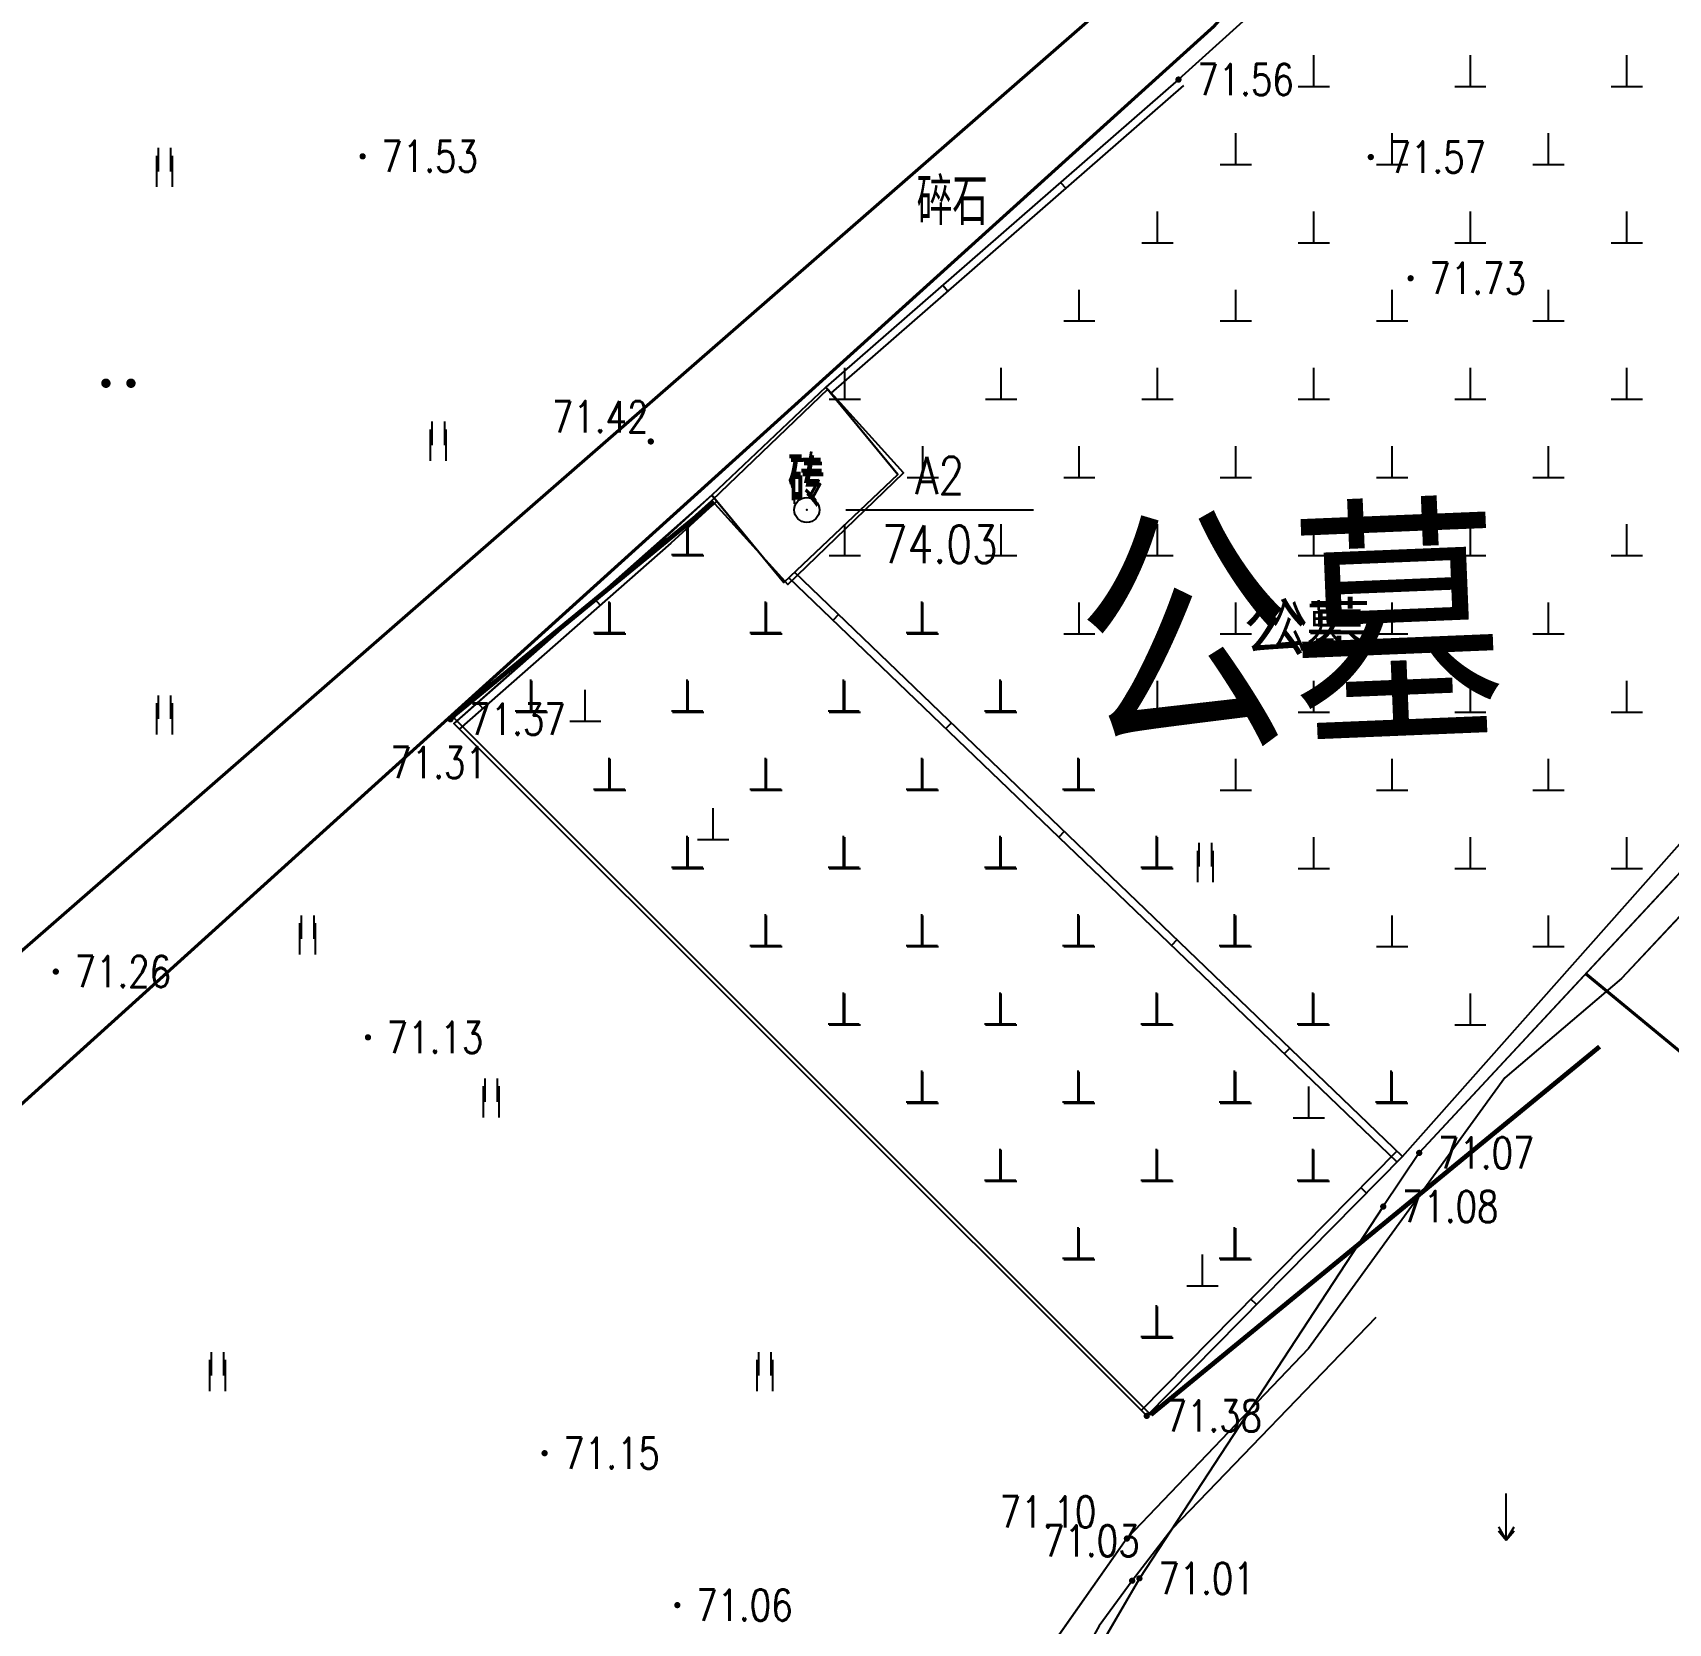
# Model space of a CAD drawing. Extents: x 10519 to 17598, y -625 to 2857.
# Drawn here: x 13900.7 to 13953, y 782.2 to 833 of the extents above; entities that cross this region are included whole.
import ezdxf
from ezdxf.enums import TextEntityAlignment as Align

# ---------------------------------------------------------------- set-up
doc = ezdxf.new("R2010")
doc.units = 0
doc.header["$MEASUREMENT"] = 0
doc.layers.get('0').update_dxf_attribs({"linetype": 'CONTINUOUS'})
for name, color, linetype in [('0000原地形', 252, 'CONTINUOUS'), ('000道路名称', 6, 'CONTINUOUS'), ('ASSIST', 252, 'CONTINUOUS'), ('GCD', 224, 'CONTINUOUS')]:
    doc.layers.add(name, color=color, linetype=linetype)
doc.styles.add('HZ', font='txt8.shx', dxfattribs={"width": 0.8, "bigfont": 'hz.shx'})
doc.styles.get("Standard").update_dxf_attribs({"font": 'txt8.shx', "width": 0.8, "bigfont": 'hz.shx'})
doc.styles.add('宋体', font='SimSun.ttf')
doc.styles.add('正等线体', font='txt8.shx', dxfattribs={"width": 0.8, "bigfont": 'hz.shx'})
doc.styles.add('黑体', font='SIMHEI.TTF', dxfattribs={"width": 0.8})
doc.linetypes.add('10421', pattern='A,2,[150,AAA.SHX,S=1,R=0,X=0,Y=1],1e-11', length=2)
doc.linetypes.add('1161', pattern='A,0,[149,AAA.SHX,S=0.1,R=0,X=0,Y=0],-1.6', length=1.6)
doc.linetypes.add('443', pattern='A,5,[169,AAA.SHX,S=0.83,R=0,X=0,Y=0],5', length=10)

# ---------------------------------------------------------------- blocks, each defined once
blk = doc.blocks.new('GC200')
at = {"linetype": 'Continuous', "const_width": 0.2, "flags": 128}
blk.add_lwpolyline([(-0.1, 0, 1), (0.1, 0, 1)], format="xyb", close=True, dxfattribs=at)
blk = doc.blocks.new('GC111')
for p, q in [((0, 0), (0, 2)), ((-1, 0), (1, 0))]:
    blk.add_line(p, q)
blk = doc.blocks.new('GC117')
blk.add_circle((0, 0), 0.8)
blk.add_point((0, 0))
blk = doc.blocks.new('gc121')
for p, q in [((-0.5, -1), (-0.5, 1)), ((0.5, -1), (0.5, 1))]:
    blk.add_line(p, q)
blk = doc.blocks.new('gc163')
at = {"const_width": 0.3}
for points in [[(-0.95, 0, 1), (-0.65, 0, 1)], [(0.65, 0, 1), (0.95, 0, 1)]]:
    blk.add_lwpolyline(points, format="xyb", close=True, dxfattribs=at)
blk = doc.blocks.new('gc120')
for p, q in [((0, 0), (0, 2.5)), ((-0.5, 0.87), (0, 0)), ((0, 0), (0.5, 0.87))]:
    blk.add_line(p, q)

msp = doc.modelspace()

# ---------------------------------------------------------------- linework, layer by layer
at = {"layer": '0000原地形'}
for p, q in [((13904.688, 828.616), (13904.688, 829.366)), ((13905.088, 828.616), (13905.088, 829.366)), ((13913.438, 819.866), (13913.438, 820.616)), ((13913.838, 819.866), (13913.838, 820.616)), ((13904.688, 811.116), (13904.688, 811.866)), ((13905.088, 811.116), (13905.088, 811.866)), ((13937.96, 806.397), (13937.96, 807.147)), ((13938.36, 806.397), (13938.36, 807.147)), ((13909.263, 804.079), (13909.263, 804.829)), ((13909.663, 804.079), (13909.663, 804.829)), ((13915.13, 798.873), (13915.13, 799.623)), ((13915.53, 798.873), (13915.53, 799.623)), ((13906.38, 790.123), (13906.38, 790.873)), ((13906.78, 790.123), (13906.78, 790.873)), ((13923.88, 790.123), (13923.88, 790.873)), ((13924.28, 790.123), (13924.28, 790.873)), ((13947.774, 784.855), (13947.774, 786.355)), ((13947.774, 784.855), (13947.774, 786.355)), ((13947.524, 785.155), (13947.774, 784.855)), ((13947.524, 785.155), (13947.774, 784.855)), ((13947.774, 784.855), (13948.024, 785.155)), ((13947.774, 784.855), (13948.024, 785.155))]:
    msp.add_line(p, q, dxfattribs=at)
at = {"layer": '0000原地形', "linetype": 'Continuous'}
for p, q in [((13933.528, 828.263), (13933.692, 828.075)), ((13933.528, 828.263), (13933.692, 828.075)), ((13929.76, 824.977), (13929.924, 824.788)), ((13929.76, 824.977), (13929.924, 824.788)), ((13922.533, 818.073), (13921.064, 816.727)), ((13922.533, 818.073), (13921.064, 816.727)), ((13926.665, 817.793), (13932.665, 817.793)), ((13918.646, 814.934), (13918.811, 814.746)), ((13918.646, 814.934), (13918.811, 814.746)), ((13926.431, 814.446), (13926.258, 814.266)), ((13926.431, 814.446), (13926.258, 814.266)), ((13914.891, 811.633), (13915.056, 811.445)), ((13914.891, 811.633), (13915.056, 811.445)), ((13930.036, 810.982), (13929.863, 810.801)), ((13930.036, 810.982), (13929.863, 810.801)), ((13933.641, 807.517), (13933.468, 807.337)), ((13933.641, 807.517), (13933.468, 807.337)), ((13937.246, 804.052), (13937.073, 803.872)), ((13937.246, 804.052), (13937.073, 803.872)), ((13962.314, 793.068, 69.422), (13950.316, 802.966, 69.422)), ((13962.314, 793.068, 69.422), (13950.316, 802.966, 69.422)), ((13940.851, 800.588), (13940.678, 800.407)), ((13940.851, 800.588), (13940.678, 800.407)), ((13943.303, 795.953), (13943.125, 796.129)), ((13943.303, 795.953), (13943.125, 796.129)), ((13939.792, 792.393), (13939.614, 792.569)), ((13939.792, 792.393), (13939.614, 792.569))]:
    msp.add_line(p, q, dxfattribs=at)
at = {"layer": '0000原地形', "linetype": '10421'}
for p, q in [((13970.359, 824.52), (13944.991, 797.24)), ((13970.359, 824.52), (13944.991, 797.24)), ((13956.599, 808.304, 70.725), (13951.461, 802.815, 70.725)), ((13951.461, 802.815, 70.725), (13947.733, 799.641, 70.725)), ((13947.733, 799.641, 70.725), (13941.448, 790.983, 70.725)), ((13944.991, 797.24), (13943.842, 795.525)), ((13944.991, 797.24), (13943.842, 795.525)), ((13943.842, 795.525), (13936.047, 783.639)), ((13943.842, 795.525), (13936.047, 783.639)), ((13941.448, 790.983, 70.725), (13935.648, 784.912, 70.725)), ((13935.648, 784.912, 70.725), (13930.95, 778.231, 70.725)), ((13936.047, 783.639), (13925.771, 765.97)), ((13936.047, 783.639), (13925.771, 765.97))]:
    msp.add_line(p, q, dxfattribs=at)
at = {"layer": '0000原地形', "linetype": 'Continuous', "const_width": 0.1, "flags": 128}
msp.add_lwpolyline([(13890.664, 794.93), (13895.043, 799.099), (13936.978, 835.664), (13942.684, 842.13), (13950.513, 854.95)], dxfattribs=at)
msp.add_lwpolyline([(13890.664, 794.93), (13895.043, 799.099), (13936.978, 835.664), (13942.684, 842.13), (13950.513, 854.95)], dxfattribs=at)
at = {"layer": '0000原地形', "linetype": 'Continuous', "const_width": 0.1, "elevation": 71.662, "flags": 128}
msp.add_lwpolyline([(13952.879, 852.726), (13945.302, 841.087), (13938.43, 833.252), (13896.995, 795.8), (13891.461, 792.951)], dxfattribs=at)
msp.add_lwpolyline([(13952.879, 852.726), (13945.302, 841.087), (13938.43, 833.252), (13896.995, 795.8), (13891.461, 792.951)], dxfattribs=at)
at = {"layer": '0000原地形', "linetype": '1161', "flags": 128}
msp.add_lwpolyline([(13936.281, 788.833), (13944.456, 797.123), (13970.129, 826.065), (13957.489, 836.779), (13941.844, 835.67), (13937.296, 831.55), (13926.023, 821.717), (13928.328, 818.924), (13924.679, 815.473), (13922.374, 818.266), (13914.126, 810.961)], close=True, dxfattribs=at)
msp.add_lwpolyline([(13936.281, 788.833), (13944.456, 797.123), (13970.129, 826.065), (13957.489, 836.779), (13941.844, 835.67), (13937.296, 831.55), (13926.023, 821.717), (13928.328, 818.924), (13924.679, 815.473), (13922.374, 818.266), (13914.126, 810.961)], close=True, dxfattribs=at)
at = {"layer": '0000原地形', "linetype": 'Continuous', "flags": 128}
for points in [[(13937.296, 831.55), (13926.023, 821.717)], [(13937.296, 831.55), (13926.023, 821.717)], [(13937.46, 831.362), (13926.187, 821.529)], [(13937.46, 831.362), (13926.187, 821.529)], [(13922.374, 818.266), (13920.897, 816.913), (13914.126, 810.961)], [(13922.374, 818.266), (13920.897, 816.913), (13914.126, 810.961)], [(13921.064, 816.727), (13914.291, 810.773)], [(13921.064, 816.727), (13914.291, 810.773)], [(13944.456, 797.123), (13925.024, 815.799)], [(13944.456, 797.123), (13925.024, 815.799)], [(13944.283, 796.943), (13924.842, 815.627)], [(13944.283, 796.943), (13924.842, 815.627)], [(13936.103, 789.009), (13944.278, 797.299)], [(13936.103, 789.009), (13944.278, 797.299)], [(13936.281, 788.833), (13944.456, 797.123)], [(13936.281, 788.833), (13944.456, 797.123)]]:
    msp.add_lwpolyline(points, dxfattribs=at)
for points in [[(13926.023, 821.717), (13922.374, 818.266), (13924.679, 815.473), (13928.328, 818.924)], [(13926.023, 821.717), (13922.374, 818.266), (13924.679, 815.473), (13928.328, 818.924)], [(13926.084, 821.652), (13922.38, 818.09), (13924.803, 815.414), (13928.507, 818.976)]]:
    msp.add_lwpolyline(points, close=True, dxfattribs=at)
at = {"layer": '0000原地形', "linetype": '1161', "flags": 128}
for points, elevation in [([(13920.946, 816.811), (13922.38, 818.09)], 71.395), ([(13914.092, 811.189), (13936.413, 788.87)], 71.305)]:
    msp.add_lwpolyline(points, dxfattribs=dict(at, elevation=elevation))
at = {"layer": '0000原地形', "linetype": '443', "const_width": 0.15, "flags": 128}
for points, elevation in [([(13920.946, 816.811), (13914.092, 811.189)], 71.395), ([(13936.413, 788.87), (13950.758, 800.636)], 71.36)]:
    msp.add_lwpolyline(points, dxfattribs=dict(at, elevation=elevation))
at = {"layer": '0000原地形'}
for centre, start_param, end_param in [((13903.009, 821.843), 5.497787, 8.63938), ((13903.009, 821.843), 5.497787, 8.63938), ((13903.009, 821.843), 2.356194, 5.497787), ((13903.009, 821.843), 2.356194, 5.497787), ((13903.809, 821.843), 5.497787, 8.63938), ((13903.809, 821.843), 5.497787, 8.63938), ((13903.809, 821.843), 2.356194, 5.497787), ((13903.809, 821.843), 2.356194, 5.497787)]:
    msp.add_ellipse(centre, major_axis=(0.053, 0.053), ratio=1, start_param=start_param, end_param=end_param, dxfattribs=at)
at = {"layer": 'ASSIST', "color": 252}
for p, q in [((13933.528, 828.263), (13933.692, 828.075)), ((13929.76, 824.977), (13929.924, 824.788)), ((13922.533, 818.073), (13921.064, 816.727)), ((13926.665, 817.793), (13932.665, 817.793)), ((13918.646, 814.934), (13918.811, 814.746)), ((13926.431, 814.446), (13926.258, 814.266)), ((13914.891, 811.633), (13915.056, 811.445)), ((13930.036, 810.982), (13929.863, 810.801)), ((13933.641, 807.517), (13933.468, 807.337)), ((13937.246, 804.052), (13937.073, 803.872)), ((13940.851, 800.588), (13940.678, 800.407)), ((13943.303, 795.953), (13943.125, 796.129)), ((13939.792, 792.393), (13939.614, 792.569))]:
    msp.add_line(p, q, dxfattribs=at)
at = {"layer": 'ASSIST', "color": 252, "const_width": 0.1, "flags": 128}
msp.add_lwpolyline([(13890.664, 794.93), (13895.043, 799.099), (13936.978, 835.664), (13942.684, 842.13), (13950.513, 854.95)], dxfattribs=at)
at = {"layer": 'ASSIST', "color": 252, "flags": 128}
for points, const_width, elevation in [([(13952.879, 852.726), (13945.302, 841.087), (13938.43, 833.252), (13896.995, 795.8), (13891.461, 792.951)], 0.1, 71.662), ([(13922.433, 818.031), (13914.092, 811.189)], 0.15, 71.395), ([(13920.946, 816.811), (13914.092, 811.189)], 0.15, 71.395), ([(13972.689, 783.745), (13970.531, 785.146), (13962.314, 793.068), (13950.316, 802.966)], 0.1, 69.422)]:
    msp.add_lwpolyline(points, dxfattribs=dict(at, const_width=const_width, elevation=elevation))
for points in [[(13936.281, 788.833), (13944.456, 797.123), (13970.129, 826.065), (13957.489, 836.779), (13941.844, 835.67), (13937.296, 831.55), (13926.023, 821.717), (13928.328, 818.924), (13924.679, 815.473), (13922.374, 818.266), (13914.126, 810.961)], [(13926.023, 821.717), (13922.374, 818.266), (13924.679, 815.473), (13928.328, 818.924)]]:
    msp.add_lwpolyline(points, close=True, dxfattribs=at)
for points in [[(13937.296, 831.55), (13926.023, 821.717)], [(13937.46, 831.362), (13926.187, 821.529)], [(13976.842, 829.644), (13970.359, 824.52), (13944.991, 797.24), (13943.842, 795.525), (13936.047, 783.639), (13925.771, 765.97), (13914.74, 745.585), (13911.463, 734.139)], [(13922.374, 818.266), (13920.897, 816.913), (13914.126, 810.961)], [(13921.064, 816.727), (13914.291, 810.773)], [(13944.456, 797.123), (13925.024, 815.799)], [(13944.283, 796.943), (13924.842, 815.627)], [(13956.599, 808.304), (13951.461, 802.815), (13947.733, 799.641), (13941.448, 790.983), (13935.648, 784.912), (13930.95, 778.231), (13928.162, 774.715), (13927.873, 774.323), (13927.57, 773.891), (13923.992, 768.212), (13923.805, 767.905), (13923.584, 767.616), (13919.418, 762.494), (13919.128, 762.154), (13916.008, 756.669), (13913.744, 752.986), (13913.674, 752.83), (13913.57, 752.613), (13911.697, 747.971), (13910.514, 745.377), (13910.304, 745.073), (13910.134, 744.854), (13907.609, 742.761), (13906.895, 742.457)], [(13936.103, 789.009), (13944.278, 797.299)], [(13936.281, 788.833), (13944.456, 797.123)]]:
    msp.add_lwpolyline(points, dxfattribs=at)
at = {"layer": 'ASSIST', "color": 252, "elevation": 71.395, "flags": 128}
msp.add_lwpolyline([(13920.946, 816.811), (13922.38, 818.09)], dxfattribs=at)
at = {"layer": 'ASSIST', "color": 252}
msp.add_lwpolyline([(13943.609, 791.98), (13937.093, 785.225), (13935.815, 783.564), (13934.758, 782.118), (13927.084, 768.373), (13926.801, 767.923), (13919.369, 758.117), (13918.563, 756.857), (13917.841, 755.476), (13912.627, 743.56), (13912.368, 742.386), (13912.257, 741.701), (13912.308, 734.584)], dxfattribs=at)

# ---------------------------------------------------------------- block references
at = {"layer": '0000原地形', "linetype": 'Continuous', "xscale": 0.5, "yscale": 0.5}
for name, p in [('GC111', (13941.626, 831.333)), ('GC111', (13941.626, 831.333)), ('GC111', (13946.626, 831.333)), ('GC111', (13946.626, 831.333)), ('GC111', (13951.626, 831.333)), ('GC111', (13951.626, 831.333)), ('GC111', (13939.126, 828.833)), ('GC111', (13939.126, 828.833)), ('GC111', (13944.126, 828.833)), ('GC111', (13944.126, 828.833)), ('GC111', (13949.126, 828.833)), ('GC111', (13949.126, 828.833)), ('GC111', (13936.626, 826.333)), ('GC111', (13936.626, 826.333)), ('GC111', (13941.626, 826.333)), ('GC111', (13941.626, 826.333)), ('GC111', (13946.626, 826.333)), ('GC111', (13946.626, 826.333)), ('GC111', (13951.626, 826.333)), ('GC111', (13951.626, 826.333)), ('GC111', (13934.126, 823.833)), ('GC111', (13934.126, 823.833)), ('GC111', (13939.126, 823.833)), ('GC111', (13939.126, 823.833)), ('GC111', (13944.126, 823.833)), ('GC111', (13944.126, 823.833)), ('GC111', (13949.126, 823.833)), ('GC111', (13949.126, 823.833)), ('GC111', (13926.626, 821.333)), ('GC111', (13926.626, 821.333)), ('GC111', (13931.626, 821.333)), ('GC111', (13931.626, 821.333)), ('GC111', (13936.626, 821.333)), ('GC111', (13936.626, 821.333)), ('GC111', (13941.626, 821.333)), ('GC111', (13941.626, 821.333)), ('GC111', (13946.626, 821.333)), ('GC111', (13946.626, 821.333)), ('GC111', (13951.626, 821.333)), ('GC111', (13951.626, 821.333)), ('GC111', (13929.126, 818.833)), ('GC111', (13929.126, 818.833)), ('GC111', (13934.126, 818.833)), ('GC111', (13934.126, 818.833)), ('GC111', (13939.126, 818.833)), ('GC111', (13939.126, 818.833)), ('GC111', (13944.126, 818.833)), ('GC111', (13944.126, 818.833)), ('GC111', (13949.126, 818.833)), ('GC111', (13949.126, 818.833)), ('GC117', (13925.415, 817.793, 74.033)), ('GC111', (13921.592, 816.37)), ('GC111', (13921.626, 816.333)), ('GC111', (13921.626, 816.333)), ('GC111', (13926.626, 816.333)), ('GC111', (13926.626, 816.333)), ('GC111', (13931.626, 816.333)), ('GC111', (13931.626, 816.333)), ('GC111', (13936.626, 816.333)), ('GC111', (13936.626, 816.333)), ('GC111', (13941.626, 816.333)), ('GC111', (13941.626, 816.333)), ('GC111', (13946.626, 816.333)), ('GC111', (13946.626, 816.333)), ('GC111', (13951.626, 816.333)), ('GC111', (13951.626, 816.333)), ('GC111', (13919.092, 813.87)), ('GC111', (13919.126, 813.833)), ('GC111', (13919.126, 813.833)), ('GC111', (13924.092, 813.87)), ('GC111', (13924.126, 813.833)), ('GC111', (13924.126, 813.833)), ('GC111', (13929.092, 813.87)), ('GC111', (13929.126, 813.833)), ('GC111', (13929.126, 813.833)), ('GC111', (13934.126, 813.833)), ('GC111', (13934.126, 813.833)), ('GC111', (13939.126, 813.833)), ('GC111', (13939.126, 813.833)), ('GC111', (13944.126, 813.833)), ('GC111', (13944.126, 813.833)), ('GC111', (13949.126, 813.833)), ('GC111', (13949.126, 813.833)), ('GC111', (13916.592, 811.37)), ('GC111', (13916.626, 811.333)), ('GC111', (13916.626, 811.333)), ('GC111', (13921.592, 811.37)), ('GC111', (13921.626, 811.333)), ('GC111', (13921.626, 811.333)), ('GC111', (13926.592, 811.37)), ('GC111', (13926.626, 811.333)), ('GC111', (13926.626, 811.333)), ('GC111', (13931.592, 811.37)), ('GC111', (13931.626, 811.333)), ('GC111', (13931.626, 811.333)), ('GC111', (13936.626, 811.333)), ('GC111', (13936.626, 811.333)), ('GC111', (13941.626, 811.333)), ('GC111', (13941.626, 811.333)), ('GC111', (13946.626, 811.333)), ('GC111', (13946.626, 811.333)), ('GC111', (13951.626, 811.333)), ('GC111', (13951.626, 811.333)), ('GC111', (13919.092, 808.87)), ('GC111', (13919.126, 808.833)), ('GC111', (13919.126, 808.833)), ('GC111', (13924.092, 808.87)), ('GC111', (13924.126, 808.833)), ('GC111', (13924.126, 808.833)), ('GC111', (13929.092, 808.87)), ('GC111', (13929.126, 808.833)), ('GC111', (13929.126, 808.833)), ('GC111', (13934.092, 808.87)), ('GC111', (13934.126, 808.833)), ('GC111', (13934.126, 808.833)), ('GC111', (13939.126, 808.833)), ('GC111', (13939.126, 808.833)), ('GC111', (13944.126, 808.833)), ('GC111', (13944.126, 808.833)), ('GC111', (13949.126, 808.833)), ('GC111', (13949.126, 808.833)), ('GC111', (13921.592, 806.37)), ('GC111', (13921.626, 806.333)), ('GC111', (13921.626, 806.333)), ('GC111', (13926.592, 806.37)), ('GC111', (13926.626, 806.333)), ('GC111', (13926.626, 806.333)), ('GC111', (13931.592, 806.37)), ('GC111', (13931.626, 806.333)), ('GC111', (13931.626, 806.333)), ('GC111', (13936.592, 806.37)), ('GC111', (13936.626, 806.333)), ('GC111', (13936.626, 806.333)), ('GC111', (13941.626, 806.333)), ('GC111', (13941.626, 806.333)), ('GC111', (13946.626, 806.333)), ('GC111', (13946.626, 806.333)), ('GC111', (13951.626, 806.333)), ('GC111', (13951.626, 806.333)), ('GC111', (13924.092, 803.87)), ('GC111', (13924.126, 803.833)), ('GC111', (13924.126, 803.833)), ('GC111', (13929.092, 803.87)), ('GC111', (13929.126, 803.833)), ('GC111', (13929.126, 803.833)), ('GC111', (13934.092, 803.87)), ('GC111', (13934.126, 803.833)), ('GC111', (13934.126, 803.833)), ('GC111', (13939.092, 803.87)), ('GC111', (13939.126, 803.833)), ('GC111', (13939.126, 803.833)), ('GC111', (13944.126, 803.833)), ('GC111', (13944.126, 803.833)), ('GC111', (13949.126, 803.833)), ('GC111', (13949.126, 803.833)), ('GC111', (13926.592, 801.37)), ('GC111', (13926.626, 801.333)), ('GC111', (13926.626, 801.333)), ('GC111', (13931.592, 801.37)), ('GC111', (13931.626, 801.333)), ('GC111', (13931.626, 801.333)), ('GC111', (13936.592, 801.37)), ('GC111', (13936.626, 801.333)), ('GC111', (13936.626, 801.333)), ('GC111', (13941.592, 801.37)), ('GC111', (13941.626, 801.333)), ('GC111', (13941.626, 801.333)), ('GC111', (13946.626, 801.333)), ('GC111', (13946.626, 801.333)), ('GC111', (13929.092, 798.87)), ('GC111', (13929.126, 798.833)), ('GC111', (13929.126, 798.833)), ('GC111', (13934.092, 798.87)), ('GC111', (13934.126, 798.833)), ('GC111', (13934.126, 798.833)), ('GC111', (13939.092, 798.87)), ('GC111', (13939.126, 798.833)), ('GC111', (13939.126, 798.833)), ('GC111', (13944.092, 798.87)), ('GC111', (13944.126, 798.833)), ('GC111', (13944.126, 798.833)), ('GC111', (13931.592, 796.37)), ('GC111', (13936.592, 796.37)), ('GC111', (13941.592, 796.37)), ('GC111', (13931.626, 796.333)), ('GC111', (13931.626, 796.333)), ('GC111', (13936.626, 796.333)), ('GC111', (13936.626, 796.333)), ('GC111', (13941.626, 796.333)), ('GC111', (13941.626, 796.333)), ('GC111', (13934.092, 793.87)), ('GC111', (13934.126, 793.833)), ('GC111', (13934.126, 793.833)), ('GC111', (13939.092, 793.87)), ('GC111', (13939.126, 793.833)), ('GC111', (13939.126, 793.833)), ('GC111', (13936.592, 791.37)), ('GC111', (13936.626, 791.333)), ('GC111', (13936.626, 791.333))]:
    msp.add_blockref(name, p, dxfattribs=at)
at = {"layer": 'ASSIST', "color": 252}
ref = msp.add_blockref('GC200', (13937.296, 831.55, 71.561), dxfattribs=dict(at, xscale=0.5, yscale=0.5, zscale=0.5))
ref.add_attrib('height', '71.56', dxfattribs={"layer": 'GCD', "linetype": 'Continuous', "height": 1, "style": 'HZ', "width": 0.8}).set_placement((13937.896, 831.55, 71.561), align=Align.MIDDLE_LEFT)
at = {"layer": 'ASSIST', "color": 252, "xscale": 0.5, "yscale": 0.5}
for name, p in [('GC111', (13941.626, 831.333)), ('GC111', (13946.626, 831.333)), ('GC111', (13951.626, 831.333)), ('GC111', (13939.126, 828.833)), ('GC111', (13944.126, 828.833)), ('GC111', (13949.126, 828.833)), ('gc121', (13904.888, 828.616)), ('GC111', (13936.626, 826.333)), ('GC111', (13941.626, 826.333)), ('GC111', (13946.626, 826.333)), ('GC111', (13951.626, 826.333)), ('GC111', (13934.126, 823.833)), ('GC111', (13939.126, 823.833)), ('GC111', (13944.126, 823.833)), ('GC111', (13949.126, 823.833)), ('gc163', (13903.409, 821.843)), ('GC111', (13926.626, 821.333)), ('GC111', (13931.626, 821.333)), ('GC111', (13936.626, 821.333)), ('GC111', (13941.626, 821.333)), ('GC111', (13946.626, 821.333)), ('GC111', (13951.626, 821.333)), ('gc121', (13913.638, 819.866)), ('GC111', (13929.126, 818.833)), ('GC111', (13934.126, 818.833)), ('GC111', (13939.126, 818.833)), ('GC111', (13944.126, 818.833)), ('GC111', (13949.126, 818.833)), ('GC117', (13925.415, 817.793, 74.033)), ('GC111', (13921.592, 816.37)), ('GC111', (13926.626, 816.333)), ('GC111', (13931.626, 816.333)), ('GC111', (13936.626, 816.333)), ('GC111', (13941.626, 816.333)), ('GC111', (13946.626, 816.333)), ('GC111', (13951.626, 816.333)), ('GC111', (13919.126, 813.833)), ('GC111', (13924.092, 813.87)), ('GC111', (13929.126, 813.833)), ('GC111', (13934.126, 813.833)), ('GC111', (13939.126, 813.833)), ('GC111', (13944.126, 813.833)), ('GC111', (13949.126, 813.833)), ('GC111', (13916.626, 811.333)), ('GC111', (13918.334, 811.04)), ('GC111', (13921.626, 811.333)), ('GC111', (13926.626, 811.333)), ('GC111', (13931.592, 811.37)), ('GC111', (13931.626, 811.333)), ('GC111', (13936.626, 811.333)), ('GC111', (13941.626, 811.333)), ('GC111', (13946.626, 811.333)), ('GC111', (13951.626, 811.333)), ('gc121', (13904.888, 811.116)), ('GC111', (13919.126, 808.833)), ('GC111', (13924.126, 808.833)), ('GC111', (13929.126, 808.833)), ('GC111', (13934.092, 808.87)), ('GC111', (13934.126, 808.833)), ('GC111', (13939.126, 808.833)), ('GC111', (13944.126, 808.833)), ('GC111', (13949.126, 808.833)), ('GC111', (13922.422, 807.259)), ('GC111', (13921.626, 806.333)), ('GC111', (13926.626, 806.333)), ('GC111', (13931.626, 806.333)), ('GC111', (13936.592, 806.37)), ('GC111', (13936.626, 806.333)), ('GC111', (13941.626, 806.333)), ('GC111', (13946.626, 806.333)), ('GC111', (13951.626, 806.333)), ('gc121', (13938.16, 806.397)), ('GC111', (13924.092, 803.87)), ('GC111', (13924.126, 803.833)), ('GC111', (13929.126, 803.833)), ('GC111', (13934.126, 803.833)), ('GC111', (13939.092, 803.87)), ('GC111', (13939.126, 803.833)), ('GC111', (13944.126, 803.833)), ('GC111', (13949.126, 803.833)), ('gc121', (13909.463, 804.079)), ('GC111', (13926.592, 801.37)), ('GC111', (13926.626, 801.333)), ('GC111', (13931.626, 801.333)), ('GC111', (13936.592, 801.37)), ('GC111', (13936.626, 801.333)), ('GC111', (13941.592, 801.37)), ('GC111', (13941.626, 801.333)), ('GC111', (13946.626, 801.333)), ('GC111', (13929.126, 798.833)), ('GC111', (13934.126, 798.833)), ('GC111', (13939.092, 798.87)), ('GC111', (13939.126, 798.833)), ('GC111', (13944.092, 798.87)), ('GC111', (13944.126, 798.833)), ('gc121', (13915.33, 798.873)), ('GC111', (13941.461, 798.357)), ('GC111', (13936.592, 796.37)), ('GC111', (13941.592, 796.37)), ('GC111', (13931.626, 796.333)), ('GC111', (13936.626, 796.333)), ('GC111', (13941.626, 796.333)), ('GC111', (13934.126, 793.833)), ('GC111', (13939.092, 793.87)), ('GC111', (13939.126, 793.833)), ('GC111', (13938.061, 792.988)), ('GC111', (13936.626, 791.333)), ('gc121', (13906.58, 790.123)), ('gc121', (13924.08, 790.123)), ('gc120', (13947.774, 784.855))]:
    msp.add_blockref(name, p, dxfattribs=at)
at = {"layer": 'ASSIST', "color": 252}
ref = msp.add_blockref('GC200', (13911.215, 829.096, 71.526), dxfattribs=dict(at, xscale=0.5, yscale=0.5, zscale=0.5))
ref.add_attrib('height', '71.53', dxfattribs={"layer": 'GCD', "linetype": 'Continuous', "height": 1, "style": '正等线体', "width": 0.8}).set_placement((13911.815, 829.096, 71.526), align=Align.MIDDLE_LEFT)
ref = msp.add_blockref('GC200', (13943.444, 829.073, 71.566), dxfattribs=dict(at, xscale=0.5, yscale=0.5, zscale=0.5))
ref.add_attrib('height', '71.57', dxfattribs={"layer": 'GCD', "linetype": 'Continuous', "height": 1, "style": 'HZ', "width": 0.8}).set_placement((13944.044, 829.073, 71.566), align=Align.MIDDLE_LEFT)
ref = msp.add_blockref('GC200', (13944.717, 825.198, 71.731), dxfattribs=dict(at, xscale=0.5, yscale=0.5, zscale=0.5))
ref.add_attrib('height', '71.73', dxfattribs={"layer": 'GCD', "linetype": 'Continuous', "height": 1, "style": '正等线体', "width": 0.8}).set_placement((13945.317, 825.198, 71.731), align=Align.MIDDLE_LEFT)
ref = msp.add_blockref('GC200', (13920.427, 819.981, 71.418), dxfattribs=dict(at, xscale=0.5, yscale=0.5, zscale=0.5))
ref.add_attrib('height', '71.42', dxfattribs={"layer": 'GCD', "linetype": 'Continuous', "height": 1, "style": 'HZ', "width": 0.8}).set_placement((13917.268, 820.773, 71.418), align=Align.MIDDLE_LEFT)
ref = msp.add_blockref('GC200', (13914.024, 811.103, 71.369), dxfattribs=dict(at, xscale=0.5, yscale=0.5, zscale=0.5))
ref.add_attrib('height', '71.37', dxfattribs={"layer": 'GCD', "linetype": 'Continuous', "height": 1, "style": 'HZ', "width": 0.8}).set_placement((13914.624, 811.103, 71.369), align=Align.MIDDLE_LEFT)
ref = msp.add_blockref('GC200', (13914.092, 811.189, 71.305), dxfattribs=dict(at, xscale=0.5, yscale=0.5, zscale=0.5))
ref.add_attrib('height', '71.31', dxfattribs={"layer": 'GCD', "linetype": 'Continuous', "height": 1, "style": 'HZ', "width": 0.8}).set_placement((13912.101, 809.716, 71.305), align=Align.MIDDLE_LEFT)
ref = msp.add_blockref('GC200', (13901.407, 803.035, 71.256), dxfattribs=dict(at, xscale=0.5, yscale=0.5, zscale=0.5))
ref.add_attrib('height', '71.26', dxfattribs={"layer": 'GCD', "linetype": 'Continuous', "height": 1, "style": 'HZ', "width": 0.8}).set_placement((13902.007, 803.035, 71.256), align=Align.MIDDLE_LEFT)
ref = msp.add_blockref('GC200', (13911.386, 800.933, 71.128), dxfattribs=dict(at, xscale=0.5, yscale=0.5, zscale=0.5))
ref.add_attrib('height', '71.13', dxfattribs={"layer": 'GCD', "linetype": 'Continuous', "height": 1, "style": 'HZ', "width": 0.8}).set_placement((13911.986, 800.933, 71.128), align=Align.MIDDLE_LEFT)
ref = msp.add_blockref('GC200', (13944.991, 797.24, 71.073), dxfattribs=dict(at, xscale=0.5, yscale=0.5, zscale=0.5))
ref.add_attrib('height', '71.07', dxfattribs={"layer": 'GCD', "linetype": 'Continuous', "height": 1, "style": 'HZ', "width": 0.8}).set_placement((13945.591, 797.24, 71.073), align=Align.MIDDLE_LEFT)
ref = msp.add_blockref('GC200', (13943.842, 795.525, 71.079), dxfattribs=dict(at, xscale=0.5, yscale=0.5, zscale=0.5))
ref.add_attrib('height', '71.08', dxfattribs={"layer": 'GCD', "linetype": 'Continuous', "height": 1, "style": 'HZ', "width": 0.8}).set_placement((13944.442, 795.525, 71.079), align=Align.MIDDLE_LEFT)
ref = msp.add_blockref('GC200', (13936.281, 788.833, 71.375), dxfattribs=dict(at, xscale=0.5, yscale=0.5, zscale=0.5))
ref.add_attrib('height', '71.38', dxfattribs={"layer": 'GCD', "linetype": 'Continuous', "height": 1, "style": 'HZ', "width": 0.8}).set_placement((13936.881, 788.833, 71.375), align=Align.MIDDLE_LEFT)
ref = msp.add_blockref('GC200', (13917.032, 787.641, 71.147), dxfattribs=dict(at, xscale=0.5, yscale=0.5, zscale=0.5))
ref.add_attrib('height', '71.15', dxfattribs={"layer": 'GCD', "linetype": 'Continuous', "height": 1, "style": 'HZ', "width": 0.8}).set_placement((13917.632, 787.641, 71.147), align=Align.MIDDLE_LEFT)
ref = msp.add_blockref('GC200', (13935.648, 784.912, 71.102), dxfattribs=dict(at, xscale=0.5, yscale=0.5, zscale=0.5))
ref.add_attrib('height', '71.10', dxfattribs={"layer": 'GCD', "linetype": 'Continuous', "height": 1, "style": 'HZ', "width": 0.8}).set_placement((13931.582, 785.764, 71.102), align=Align.MIDDLE_LEFT)
ref = msp.add_blockref('GC200', (13935.815, 783.564, 71.028), dxfattribs=dict(at, xscale=0.5, yscale=0.5, zscale=0.5))
ref.add_attrib('height', '71.03', dxfattribs={"layer": 'GCD', "linetype": 'Continuous', "height": 1, "style": 'HZ', "width": 0.8}).set_placement((13932.969, 784.839, 71.028), align=Align.MIDDLE_LEFT)
ref = msp.add_blockref('GC200', (13921.276, 782.783, 71.059), dxfattribs=dict(at, xscale=0.5, yscale=0.5, zscale=0.5))
ref.add_attrib('height', '71.06', dxfattribs={"layer": 'GCD', "linetype": 'Continuous', "height": 1, "style": 'HZ', "width": 0.8}).set_placement((13921.876, 782.783, 71.059), align=Align.MIDDLE_LEFT)
at = {"layer": 'GCD', "linetype": 'Continuous'}
ref = msp.add_blockref('GC200', (13937.296, 831.55, 71.561), dxfattribs=dict(at, xscale=0.5, yscale=0.5, zscale=0.5))
ref.add_attrib('height', '71.56', dxfattribs={"linetype": 'Continuous', "height": 1, "style": 'HZ', "width": 0.8}).set_placement((13937.896, 831.55, 71.561), align=Align.MIDDLE_LEFT)
ref = msp.add_blockref('GC200', (13937.296, 831.55, 71.561), dxfattribs=dict(at, xscale=0.5, yscale=0.5, zscale=0.5))
ref.add_attrib('height', '71.56', dxfattribs={"linetype": 'Continuous', "height": 1, "style": 'HZ', "width": 0.8}).set_placement((13937.896, 831.55, 71.561), align=Align.MIDDLE_LEFT)
ref = msp.add_blockref('GC200', (13911.215, 829.096, 71.526), dxfattribs=dict(at, xscale=0.5, yscale=0.5, zscale=0.5))
ref.add_attrib('height', '71.53', dxfattribs={"linetype": 'Continuous', "height": 1, "style": '正等线体', "width": 0.8}).set_placement((13911.815, 829.096, 71.526), align=Align.MIDDLE_LEFT)
ref = msp.add_blockref('GC200', (13943.444, 829.073, 71.566), dxfattribs=dict(at, xscale=0.5, yscale=0.5, zscale=0.5))
ref.add_attrib('height', '71.57', dxfattribs={"linetype": 'Continuous', "height": 1, "style": 'HZ', "width": 0.8}).set_placement((13944.044, 829.073, 71.566), align=Align.MIDDLE_LEFT)
ref = msp.add_blockref('GC200', (13943.444, 829.073, 71.566), dxfattribs=dict(at, xscale=0.5, yscale=0.5, zscale=0.5))
ref.add_attrib('height', '71.57', dxfattribs={"linetype": 'Continuous', "height": 1, "style": 'HZ', "width": 0.8}).set_placement((13944.044, 829.073, 71.566), align=Align.MIDDLE_LEFT)
ref = msp.add_blockref('GC200', (13944.717, 825.198, 71.731), dxfattribs=dict(at, xscale=0.5, yscale=0.5, zscale=0.5))
ref.add_attrib('height', '71.73', dxfattribs={"linetype": 'Continuous', "height": 1, "style": '正等线体', "width": 0.8}).set_placement((13945.317, 825.198, 71.731), align=Align.MIDDLE_LEFT)
ref = msp.add_blockref('GC200', (13914.024, 811.103, 71.369), dxfattribs=dict(at, xscale=0.5, yscale=0.5, zscale=0.5))
ref.add_attrib('height', '71.37', dxfattribs={"linetype": 'Continuous', "height": 1, "style": 'HZ', "width": 0.8}).set_placement((13914.624, 811.103, 71.369), align=Align.MIDDLE_LEFT)
ref = msp.add_blockref('GC200', (13914.024, 811.103, 71.369), dxfattribs=dict(at, xscale=0.5, yscale=0.5, zscale=0.5))
ref.add_attrib('height', '71.37', dxfattribs={"linetype": 'Continuous', "height": 1, "style": 'HZ', "width": 0.8}).set_placement((13914.624, 811.103, 71.369), align=Align.MIDDLE_LEFT)
ref = msp.add_blockref('GC200', (13944.991, 797.24, 71.073), dxfattribs=dict(at, xscale=0.5, yscale=0.5, zscale=0.5))
ref.add_attrib('height', '71.07', dxfattribs={"linetype": 'Continuous', "height": 1, "style": 'HZ', "width": 0.8}).set_placement((13945.591, 797.24, 71.073), align=Align.MIDDLE_LEFT)
ref = msp.add_blockref('GC200', (13944.991, 797.24, 71.073), dxfattribs=dict(at, xscale=0.5, yscale=0.5, zscale=0.5))
ref.add_attrib('height', '71.07', dxfattribs={"linetype": 'Continuous', "height": 1, "style": 'HZ', "width": 0.8}).set_placement((13945.591, 797.24, 71.073), align=Align.MIDDLE_LEFT)
ref = msp.add_blockref('GC200', (13943.842, 795.525, 71.079), dxfattribs=dict(at, xscale=0.5, yscale=0.5, zscale=0.5))
ref.add_attrib('height', '71.08', dxfattribs={"linetype": 'Continuous', "height": 1, "style": 'HZ', "width": 0.8}).set_placement((13944.442, 795.525, 71.079), align=Align.MIDDLE_LEFT)
ref = msp.add_blockref('GC200', (13943.842, 795.525, 71.079), dxfattribs=dict(at, xscale=0.5, yscale=0.5, zscale=0.5))
ref.add_attrib('height', '71.08', dxfattribs={"linetype": 'Continuous', "height": 1, "style": 'HZ', "width": 0.8}).set_placement((13944.442, 795.525, 71.079), align=Align.MIDDLE_LEFT)
ref = msp.add_blockref('GC200', (13936.281, 788.833, 71.375), dxfattribs=dict(at, xscale=0.5, yscale=0.5, zscale=0.5))
ref.add_attrib('height', '71.38', dxfattribs={"linetype": 'Continuous', "height": 1, "style": 'HZ', "width": 0.8}).set_placement((13936.881, 788.833, 71.375), align=Align.MIDDLE_LEFT)
ref = msp.add_blockref('GC200', (13936.281, 788.833, 71.375), dxfattribs=dict(at, xscale=0.5, yscale=0.5, zscale=0.5))
ref.add_attrib('height', '71.38', dxfattribs={"linetype": 'Continuous', "height": 1, "style": 'HZ', "width": 0.8}).set_placement((13936.881, 788.833, 71.375), align=Align.MIDDLE_LEFT)
ref = msp.add_blockref('GC200', (13917.032, 787.641, 71.147), dxfattribs=dict(at, xscale=0.5, yscale=0.5, zscale=0.5))
ref.add_attrib('height', '71.15', dxfattribs={"linetype": 'Continuous', "height": 1, "style": 'HZ', "width": 0.8}).set_placement((13917.632, 787.641, 71.147), align=Align.MIDDLE_LEFT)
ref = msp.add_blockref('GC200', (13917.032, 787.641, 71.147), dxfattribs=dict(at, xscale=0.5, yscale=0.5, zscale=0.5))
ref.add_attrib('height', '71.15', dxfattribs={"linetype": 'Continuous', "height": 1, "style": 'HZ', "width": 0.8}).set_placement((13917.632, 787.641, 71.147), align=Align.MIDDLE_LEFT)
ref = msp.add_blockref('GC200', (13935.648, 784.912, 71.102), dxfattribs=dict(at, xscale=0.5, yscale=0.5, zscale=0.5))
ref.add_attrib('height', '71.10', dxfattribs={"linetype": 'Continuous', "height": 1, "style": 'HZ', "width": 0.8}).set_placement((13931.582, 785.764, 71.102), align=Align.MIDDLE_LEFT)
ref = msp.add_blockref('GC200', (13936.047, 783.639, 71.008), dxfattribs=dict(at, xscale=0.5, yscale=0.5, zscale=0.5))
ref.add_attrib('height', '71.01', dxfattribs={"linetype": 'Continuous', "height": 1, "style": 'HZ', "width": 0.8}).set_placement((13936.647, 783.639, 71.008), align=Align.MIDDLE_LEFT)
ref = msp.add_blockref('GC200', (13936.047, 783.639, 71.008), dxfattribs=dict(at, xscale=0.5, yscale=0.5, zscale=0.5))
ref.add_attrib('height', '71.01', dxfattribs={"linetype": 'Continuous', "height": 1, "style": 'HZ', "width": 0.8}).set_placement((13936.647, 783.639, 71.008), align=Align.MIDDLE_LEFT)

# ---------------------------------------------------------------- texts
at = {"layer": '0000原地形', "linetype": 'Continuous', "width": 0.8}
for s, height, p in [('碎石', 1.5, (13930.066, 827.732)), ('砖', 1.5, (13925.37, 818.837)), ('砖', 1.5, (13925.37, 818.837)), ('A2', 1.2, (13929.665, 818.893)), ('74.03', 1.2, (13929.665, 816.693)), ('公墓', 1.5, (13941.406, 814.089))]:
    msp.add_text(s, height=height, dxfattribs=at).set_placement(p, align=Align.MIDDLE)
msp.add_text('砖', height=1.5, dxfattribs=at).set_placement((13925.989, 818.645), align=Align.MIDDLE_RIGHT)
at = {"layer": '000道路名称', "color": 0, "style": '黑体', "width": 0.8}
msp.add_text('公墓', height=6.25, rotation=2.3565, dxfattribs=at).set_placement((13934.183, 810.624))
at = {"layer": 'ASSIST', "color": 252, "style": '宋体'}
msp.add_text('公墓', height=1.5, dxfattribs=at).set_placement((13941.406, 814.089), align=Align.MIDDLE)

doc.saveas('drawing.dxf')
